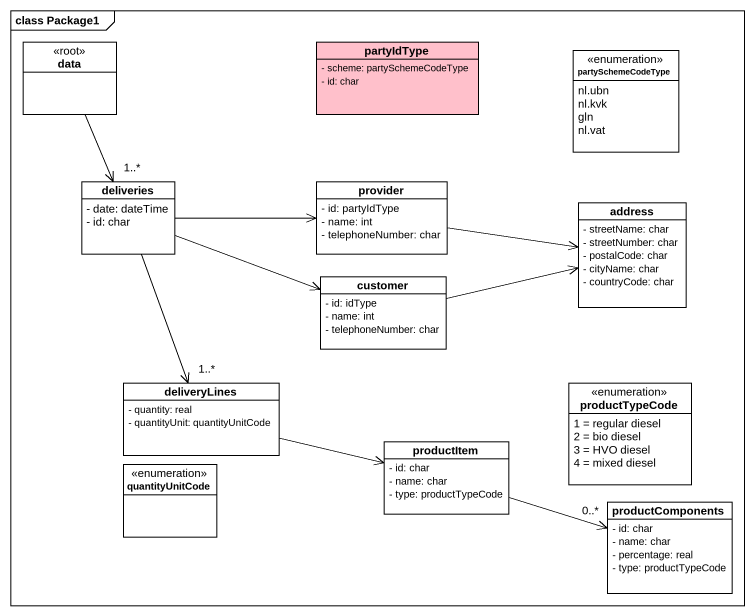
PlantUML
@startuml
mainframe class Package1
hide circle
hide empty members
skinparam classAttributeIconSize 0
class data <<root>>
class partyIdType #FFC0CB {
  - scheme: partySchemeCodeType
  - id: char
}
enum partySchemeCodeType {
  nl.ubn
  nl.kvk
  gln
  nl.vat
}
class deliveries {
  - date: dateTime
  - id: char
}
class provider {
  - id: partyIdType
  - name: int
  - telephoneNumber: char
}
class address {
  - streetName: char
  - streetNumber: char
  - postalCode: char
  - cityName: char
  - countryCode: char
}
class customer {
  - id: idType
  - name: int
  - telephoneNumber: char
}
class deliveryLines {
  - quantity: real
  - quantityUnit: quantityUnitCode
}
enum productTypeCode {
  1 = regular diesel
  2 = bio diesel
  3 = HVO diesel
  4 = mixed diesel
}
enum quantityUnitCode
class productItem {
  - id: char
  - name: char
  - type: productTypeCode
}
class productComponents {
  - id: char
  - name: char
  - percentage: real
  - type: productTypeCode
}
data --> "1..*" deliveries
deliveries -right-> provider
deliveries -right-> customer
deliveries --> "1..*" deliveryLines
provider -right-> address
customer -right-> address
deliveryLines -right-> productItem
productItem -right-> "0..*" productComponents
@enduml
